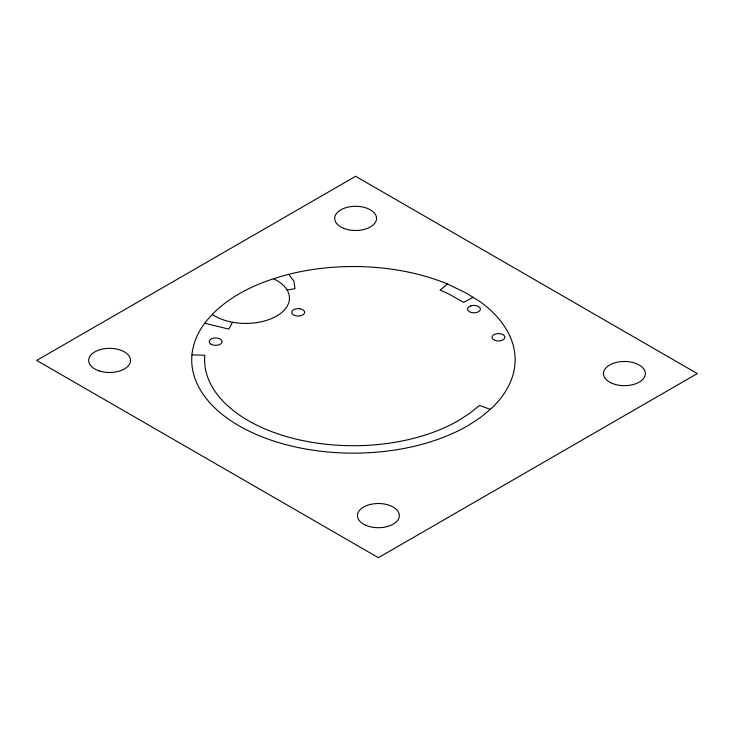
<?xml version="1.0" encoding="UTF-8"?>
<svg xmlns="http://www.w3.org/2000/svg" width="734" height="734" viewBox="0 0 734 734"><rect width="100%" height="100%" fill="white"/><g stroke="black" fill="none" stroke-linecap="round" stroke-linejoin="round"><path stroke-width="1.1" d="M212.346 314.482L212.447 314.124C234.559 291.948 264.726 279.883 294.738 272.874A161.627 93.31 0 0 1 447.566 284.03L466.457 293.196L480.871 302.224A161.81 93.42 0 0 1 490.367 409.361L480.311 417.591L468.778 425.151A161.627 93.31 0 0 1 218.686 411.453L216.301 409.315A161.627 93.31 0 0 1 202.033 327.043L206.814 320.464L212.346 314.482A43.719 25.24 0 0 0 276.645 316.033A43.719 25.24 0 0 0 273.956 278.911L273.617 278.801M232.55 322.254L228.806 329.08L204.777 323.263M447.566 284.03L440.051 290.077L449.015 294.105L463.613 302.39L473.091 297.343M287.104 290.04L294.967 288.646L293.949 281.186L288.82 274.36M191.95 354.852L204.823 355.247A148.727 85.869 0 0 0 227.237 405.37L233.651 410.82A148.727 85.869 0 0 0 459.585 419.949L470.182 412.976L479.44 405.407L490.367 409.361M355.614 176.307L36.7 360.422L378.386 557.693L697.3 373.578L355.614 176.307M470.751 305.904L469.421 306.491A6.441 3.716 0 0 0 471.769 312.62A6.441 3.716 0 0 0 480.394 308.803A6.441 3.716 0 0 0 470.751 305.904M299.876 308.739L298.206 308.61A6.441 3.716 0 0 0 292.26 310.904A6.441 3.716 0 0 0 293.655 314.959L294.985 315.556A6.441 3.716 0 0 0 304.16 313.757A6.441 3.716 0 0 0 299.876 308.739M211.098 344.264A6.441 3.716 0 0 0 221.879 342.604A6.441 3.716 0 0 0 213.989 338.044A6.441 3.716 0 0 0 211.098 344.264M495.248 340.484A6.441 3.716 0 0 0 504.909 337.264A6.441 3.716 0 0 0 495.248 334.043A6.441 3.716 0 0 0 495.248 340.484M343.732 228.347A20.937 12.093 0 0 0 376.487 219.347A20.937 12.093 0 0 0 346.613 207.474A20.937 12.093 0 0 0 343.732 228.347M610.688 382.708A20.937 12.093 0 0 0 644.966 375.863A20.937 12.093 0 0 0 617.56 362.146A20.937 12.093 0 0 0 610.688 382.708M365.697 525.232A20.937 12.093 0 0 0 399.158 517.149A20.937 12.093 0 0 0 370.312 504.46A20.937 12.093 0 0 0 365.697 525.232M99.127 370.89A20.937 12.093 0 0 0 130.533 360.422A20.937 12.093 0 0 0 99.127 349.953A20.937 12.093 0 0 0 99.127 370.89"/></g></svg>
